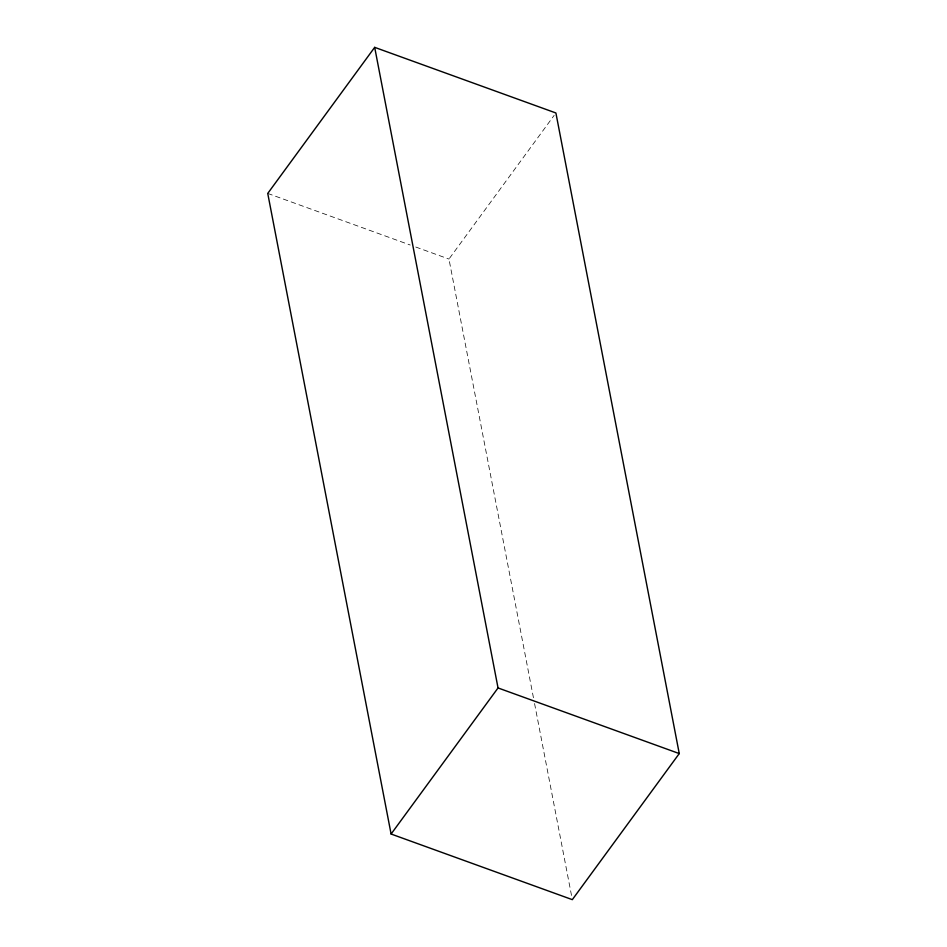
<?xml version="1.0" encoding="UTF-8"?>
<svg xmlns="http://www.w3.org/2000/svg" width="947" height="947" viewBox="0 0 947 947"><rect width="100%" height="100%" fill="white"/><g stroke="black" fill="none" stroke-linecap="round" stroke-linejoin="round"><path stroke-width="0.71" stroke-dasharray="4.74 3.55" d="M533.445 697.738L448.961 259.052L554.161 115.356M267.741 193.425L410.229 245.024M415.769 247.025L448.961 259.052M534.558 703.55L571.763 896.75"/><path stroke-width="1.42" d="M374.681 47.35L267.741 193.425L391.099 834.023L572.319 899.65L679.259 753.575L555.901 112.977L374.681 47.35L498.039 687.948L391.099 834.023M498.039 687.948L679.259 753.575"/></g></svg>
